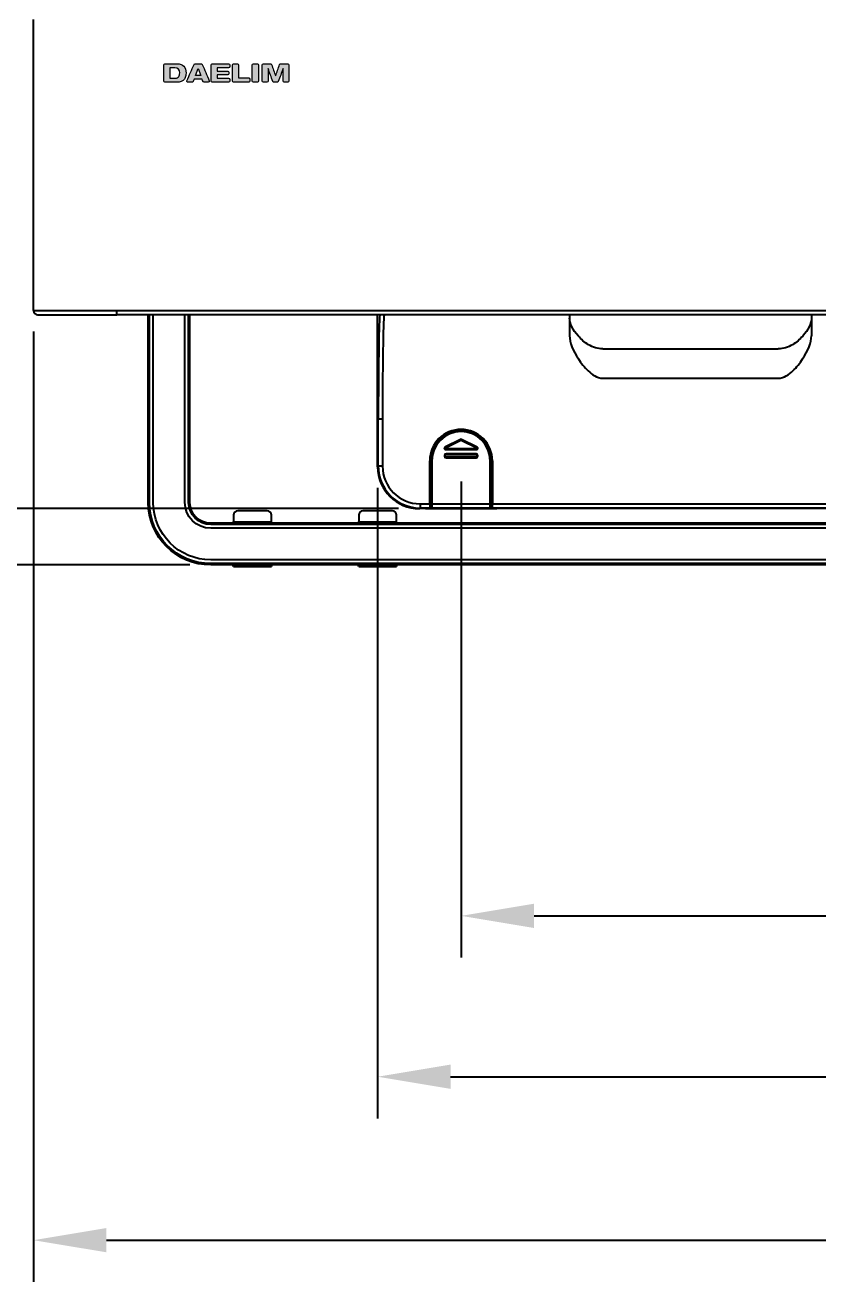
# Model space of a CAD drawing. Extents: x -4069 to -3649, y -4303 to -3709.
# Drawn here: x -3984.9 to -3946.9, y -4175.2 to -4115 of the extents above; entities that cross this region are included whole.
import ezdxf

# ---------------------------------------------------------------- set-up
doc = ezdxf.new("R2010")
doc.units = 0
doc.header["$LTSCALE"] = 7
doc.layers.get('0').update_dxf_attribs({"color": 2, "linetype": 'CONTINUOUS'})
doc.layers.get('Defpoints').update_dxf_attribs({"linetype": 'CONTINUOUS'})
for name, color, linetype in [('1', 7, 'CONTINUOUS'), ('6', 7, 'CONTINUOUS'), ('DIM', 2, 'CONTINUOUS'), ('DWG', 7, 'CONTINUOUS')]:
    doc.layers.add(name, color=color, linetype=linetype)
doc.styles.add('DD', font='romans', dxfattribs={"bigfont": 'GHS.shx'})
doc.dimstyles.new('CWC', dxfattribs={"dimscale": 0, "dimtxt": 3.5, "dimasz": 3.5, "dimexe": 2, "dimexo": 1, "dimgap": 1, "dimtad": 1, "dimdec": 4, "dimdsep": 46, "dimtxsty": 'DD', "dimcen": 3, "dimclrd": 2, "dimclre": 2, "dimclrt": 2, "dimadec": 3, "dimazin": 2, "dimtfac": 1, "dimtdec": 4, "dimtmove": 0, "dimatfit": 3, "dimfxl": 0, "dimtvp": 1, "dimtolj": 1, "dimtzin": 0, "dimlwd": -1, "dimlwe": -1, "dimarcsym": 0})

# ---------------------------------------------------------------- blocks, each defined once
blk = doc.blocks.new('*D0')
at = {"layer": 'Defpoints', "color": 0}
for p in [(-3984.461, -4128.652), (-3891.461, -4128.652), (-3891.461, -4173.244)]:
    blk.add_point(p, dxfattribs=at)
at = {"layer": 'DWG', "color": 2}
for p, q in [((-3984.461, -4129.652), (-3984.461, -4175.244)), ((-3891.461, -4129.652), (-3891.461, -4175.244)), ((-3980.961, -4173.244), (-3894.961, -4173.244))]:
    blk.add_line(p, q, dxfattribs=at)
for points in [[(-3980.961, -4172.661), (-3980.961, -4173.827), (-3984.461, -4173.244)], [(-3894.961, -4172.661), (-3894.961, -4173.827), (-3891.461, -4173.244)]]:
    blk.add_solid(points, dxfattribs=at)
at = {"layer": 'DWG', "color": 2, "insert": (-3937.961, -4170.494), "char_height": 3.5, "attachment_point": 5, "style": 'DD'}
blk.add_mtext('\\A1;465', dxfattribs=at)

msp = doc.modelspace()

# ---------------------------------------------------------------- hatches: boundary and pattern name
h = msp.add_hatch(color=256)
h.paths.add_polyline_path([(-3976.69356, -4117.3706), (-3976.56837, -4117.03629), (-3976.44294, -4117.3706)], flags=16)
edge = h.paths.add_edge_path()
edge.add_spline(control_points=[(-3976.36914, -4116.84254), (-3976.37793, -4116.82242), (-3976.39746, -4116.80946), (-3976.41913, -4116.80946), (-3976.41913, -4116.80946), (-3976.71175, -4116.80946), (-3976.71175, -4116.80946), (-3976.73325, -4116.80946), (-3976.75279, -4116.82242), (-3976.76185, -4116.84198), (-3976.87546, -4117.10244), (-3976.98885, -4117.36247), (-3977.10208, -4117.62279), (-3977.1138, -4117.65007), (-3977.10181, -4117.68232), (-3977.0738, -4117.69417), (-3977.06736, -4117.69747), (-3977.05944, -4117.69913), (-3977.05251, -4117.69913), (-3977.05251, -4117.69913), (-3976.85672, -4117.69913), (-3976.85672, -4117.69913), (-3976.8344, -4117.69913), (-3976.81352, -4117.68493), (-3976.8056, -4117.66358), (-3976.79206, -4117.62775), (-3976.77863, -4117.59164), (-3976.76518, -4117.55575), (-3976.76518, -4117.55575), (-3976.37121, -4117.55575), (-3976.37121, -4117.55575), (-3976.35787, -4117.59164), (-3976.34413, -4117.62775), (-3976.3309, -4117.66358), (-3976.32273, -4117.68493), (-3976.30255, -4117.69913), (-3976.27995, -4117.69913), (-3976.27995, -4117.69913), (-3976.08385, -4117.69913), (-3976.08385, -4117.69913), (-3976.05374, -4117.69913), (-3976.02921, -4117.67467), (-3976.02921, -4117.6447), (-3976.02921, -4117.63684), (-3976.03093, -4117.62995), (-3976.03376, -4117.62334), (-3976.14566, -4117.36275), (-3976.25742, -4117.10272), (-3976.36914, -4116.84254)], knot_values=[0, 0, 0, 0, 1, 1, 1, 2, 2, 2, 3, 3, 3, 4, 4, 4, 5, 5, 5, 6, 6, 6, 7, 7, 7, 8, 8, 8, 9, 9, 9, 10, 10, 10, 11, 11, 11, 12, 12, 12, 13, 13, 13, 14, 14, 14, 15, 15, 15, 16, 16, 16, 16], degree=3, periodic=0)
edge = h.paths.add_edge_path()
edge.add_spline(control_points=[(-3977.57165, -4116.80946), (-3977.57165, -4116.80946), (-3978.16183, -4116.80946), (-3978.16183, -4116.80946), (-3978.19156, -4116.80946), (-3978.2162, -4116.834), (-3978.2162, -4116.86376), (-3978.2162, -4116.86376), (-3978.2162, -4117.6447), (-3978.2162, -4117.6447), (-3978.2162, -4117.67467), (-3978.19156, -4117.69913), (-3978.16183, -4117.69913), (-3978.16183, -4117.69913), (-3977.6134, -4117.69913), (-3977.6134, -4117.69913), (-3977.54127, -4117.69913), (-3977.48142, -4117.69306), (-3977.42799, -4117.68129), (-3977.36812, -4117.66303), (-3977.32029, -4117.63926), (-3977.27896, -4117.60956), (-3977.23689, -4117.57359), (-3977.20671, -4117.52577), (-3977.18346, -4117.46624), (-3977.15938, -4117.4125), (-3977.14738, -4117.34084), (-3977.14738, -4117.25733), (-3977.14738, -4117.10795), (-3977.18346, -4116.9944), (-3977.25484, -4116.92274), (-3977.3266, -4116.84551), (-3977.43378, -4116.80946), (-3977.57165, -4116.80946)], knot_values=[0, 0, 0, 0, 1, 1, 1, 2, 2, 2, 3, 3, 3, 4, 4, 4, 5, 5, 5, 6, 6, 6, 7, 7, 7, 8, 8, 8, 9, 9, 9, 10, 10, 10, 11, 11, 11, 11], degree=3, periodic=0)
edge = h.paths.add_edge_path(flags=16)
edge.add_spline(control_points=[(-3977.46365, -4117.3469), (-3977.46984, -4117.37667), (-3977.48142, -4117.40671), (-3977.49961, -4117.42407), (-3977.51136, -4117.44825), (-3977.53558, -4117.46624), (-3977.56531, -4117.48415), (-3977.59521, -4117.49621), (-3977.62508, -4117.502), (-3977.66643, -4117.502), (-3977.66643, -4117.502), (-3977.91771, -4117.502), (-3977.91771, -4117.502), (-3977.91771, -4117.502), (-3977.91771, -4117.00653), (-3977.91771, -4117.00653), (-3977.91771, -4117.00653), (-3977.69071, -4117.00653), (-3977.69071, -4117.00653), (-3977.52955, -4117.00653), (-3977.45156, -4117.09024), (-3977.45156, -4117.25126), (-3977.45156, -4117.28709), (-3977.45817, -4117.31713), (-3977.46365, -4117.3469)], knot_values=[0, 0, 0, 0, 1, 1, 1, 2, 2, 2, 3, 3, 3, 4, 4, 4, 5, 5, 5, 6, 6, 6, 7, 7, 7, 8, 8, 8, 8], degree=3, periodic=0)
edge = h.paths.add_edge_path()
edge.add_spline(control_points=[(-3974.13903, -4117.49008), (-3974.13903, -4117.49008), (-3974.62823, -4117.49008), (-3974.62823, -4117.49008), (-3974.62823, -4117.49008), (-3974.62823, -4116.86376), (-3974.62823, -4116.86376), (-3974.62823, -4116.834), (-3974.6521, -4116.80946), (-3974.6826, -4116.80946), (-3974.6826, -4116.80946), (-3974.87235, -4116.80946), (-3974.87235, -4116.80946), (-3974.90201, -4116.80946), (-3974.9264, -4116.834), (-3974.9264, -4116.86376), (-3974.9264, -4116.86376), (-3974.9264, -4117.64484), (-3974.9264, -4117.64484), (-3974.9264, -4117.67467), (-3974.90201, -4117.69913), (-3974.87235, -4117.69913), (-3974.87235, -4117.69913), (-3974.13903, -4117.69913), (-3974.13903, -4117.69913), (-3974.10912, -4117.69913), (-3974.08501, -4117.67467), (-3974.08501, -4117.64484), (-3974.08501, -4117.64484), (-3974.08501, -4117.54451), (-3974.08501, -4117.54451), (-3974.08501, -4117.51447), (-3974.10912, -4117.49008), (-3974.13903, -4117.49008)], knot_values=[0, 0, 0, 0, 1, 1, 1, 2, 2, 2, 3, 3, 3, 4, 4, 4, 5, 5, 5, 6, 6, 6, 7, 7, 7, 8, 8, 8, 9, 9, 9, 10, 10, 10, 11, 11, 11, 11], degree=3, periodic=0)
edge = h.paths.add_edge_path()
edge.add_spline(control_points=[(-3973.72747, -4116.80946), (-3973.72747, -4116.80946), (-3973.91668, -4116.80946), (-3973.91668, -4116.80946), (-3973.94693, -4116.80946), (-3973.97104, -4116.83393), (-3973.97104, -4116.86376), (-3973.97104, -4116.86376), (-3973.97104, -4117.6447), (-3973.97104, -4117.6447), (-3973.97104, -4117.67467), (-3973.94693, -4117.69913), (-3973.91668, -4117.69913), (-3973.91668, -4117.69913), (-3973.72747, -4117.69913), (-3973.72747, -4117.69913), (-3973.6973, -4117.69913), (-3973.6729, -4117.67467), (-3973.6729, -4117.6447), (-3973.6729, -4117.6447), (-3973.6729, -4116.86376), (-3973.6729, -4116.86376), (-3973.6729, -4116.83393), (-3973.6973, -4116.80946), (-3973.72747, -4116.80946)], knot_values=[0, 0, 0, 0, 1, 1, 1, 2, 2, 2, 3, 3, 3, 4, 4, 4, 5, 5, 5, 6, 6, 6, 7, 7, 7, 8, 8, 8, 8], degree=3, periodic=0)
edge = h.paths.add_edge_path()
edge.add_spline(control_points=[(-3972.27048, -4116.80946), (-3972.27048, -4116.80946), (-3972.6134, -4116.80946), (-3972.6134, -4116.80946), (-3972.63669, -4116.80946), (-3972.65715, -4116.82407), (-3972.66445, -4116.84599), (-3972.72795, -4117.02885), (-3972.79141, -4117.21158), (-3972.85483, -4117.39458), (-3972.91829, -4117.21158), (-3972.98178, -4117.02885), (-3973.04535, -4116.84599), (-3973.05289, -4116.82407), (-3973.07335, -4116.80946), (-3973.09682, -4116.80946), (-3973.09682, -4116.80946), (-3973.43961, -4116.80946), (-3973.43961, -4116.80946), (-3973.46951, -4116.80946), (-3973.49335, -4116.83393), (-3973.49335, -4116.86376), (-3973.49335, -4116.86376), (-3973.49335, -4117.6447), (-3973.49335, -4117.6447), (-3973.49335, -4117.67467), (-3973.46951, -4117.69913), (-3973.43961, -4117.69913), (-3973.43961, -4117.69913), (-3973.26756, -4117.69913), (-3973.26756, -4117.69913), (-3973.23748, -4117.69913), (-3973.21326, -4117.67467), (-3973.21326, -4117.6447), (-3973.21326, -4117.6447), (-3973.21326, -4117.03629), (-3973.21326, -4117.03629), (-3973.13785, -4117.2452), (-3973.06271, -4117.45384), (-3972.98733, -4117.66275), (-3972.97968, -4117.68493), (-3972.95922, -4117.69913), (-3972.93641, -4117.69913), (-3972.93641, -4117.69913), (-3972.77394, -4117.69913), (-3972.77394, -4117.69913), (-3972.75079, -4117.69913), (-3972.73063, -4117.68493), (-3972.72275, -4117.66275), (-3972.64765, -4117.45384), (-3972.5722, -4117.2452), (-3972.49682, -4117.03629), (-3972.49682, -4117.03629), (-3972.49682, -4117.6447), (-3972.49682, -4117.6447), (-3972.49682, -4117.67467), (-3972.47274, -4117.69913), (-3972.44218, -4117.69913), (-3972.44218, -4117.69913), (-3972.27048, -4117.69913), (-3972.27048, -4117.69913), (-3972.24061, -4117.69913), (-3972.21618, -4117.67467), (-3972.21618, -4117.6447), (-3972.21618, -4117.6447), (-3972.21618, -4116.86376), (-3972.21618, -4116.86376), (-3972.21618, -4116.83393), (-3972.24061, -4116.80946), (-3972.27048, -4116.80946)], knot_values=[0, 0, 0, 0, 1, 1, 1, 2, 2, 2, 3, 3, 3, 4, 4, 4, 5, 5, 5, 6, 6, 6, 7, 7, 7, 8, 8, 8, 9, 9, 9, 10, 10, 10, 11, 11, 11, 12, 12, 12, 13, 13, 13, 14, 14, 14, 15, 15, 15, 16, 16, 16, 17, 17, 17, 18, 18, 18, 19, 19, 19, 20, 20, 20, 21, 21, 21, 22, 22, 22, 23, 23, 23, 23], degree=3, periodic=0)
edge = h.paths.add_edge_path()
edge.add_spline(control_points=[(-3975.10645, -4116.80946), (-3975.10645, -4116.80946), (-3975.89306, -4116.80946), (-3975.89306, -4116.80946), (-3975.92296, -4116.80946), (-3975.94722, -4116.83393), (-3975.94722, -4116.86376), (-3975.94722, -4116.86376), (-3975.94722, -4117.6447), (-3975.94722, -4117.6447), (-3975.94722, -4117.67467), (-3975.92296, -4117.69913), (-3975.89306, -4117.69913), (-3975.89306, -4117.69913), (-3975.10645, -4117.69913), (-3975.10645, -4117.69913), (-3975.07626, -4117.69913), (-3975.05184, -4117.67467), (-3975.05184, -4117.6447), (-3975.05184, -4117.6447), (-3975.05184, -4117.56236), (-3975.05184, -4117.56236), (-3975.05184, -4117.53239), (-3975.07626, -4117.50799), (-3975.10645, -4117.50799), (-3975.10645, -4117.50799), (-3975.64901, -4117.50799), (-3975.64901, -4117.50799), (-3975.64901, -4117.50799), (-3975.64901, -4117.3469), (-3975.64901, -4117.3469), (-3975.64901, -4117.3469), (-3975.14851, -4117.3469), (-3975.14851, -4117.3469), (-3975.11802, -4117.3469), (-3975.09363, -4117.32237), (-3975.09363, -4117.29247), (-3975.09363, -4117.29247), (-3975.09363, -4117.21599), (-3975.09363, -4117.21599), (-3975.09363, -4117.18623), (-3975.11802, -4117.16155), (-3975.14851, -4117.16155), (-3975.14851, -4117.16155), (-3975.64901, -4117.16155), (-3975.64901, -4117.16155), (-3975.64901, -4117.16155), (-3975.64901, -4117.00046), (-3975.64901, -4117.00046), (-3975.64901, -4117.00046), (-3975.10645, -4117.00046), (-3975.10645, -4117.00046), (-3975.07626, -4117.00046), (-3975.05184, -4116.97593), (-3975.05184, -4116.94603), (-3975.05184, -4116.94603), (-3975.05184, -4116.86376), (-3975.05184, -4116.86376), (-3975.05184, -4116.83393), (-3975.07626, -4116.80946), (-3975.10645, -4116.80946)], knot_values=[0, 0, 0, 0, 1, 1, 1, 2, 2, 2, 3, 3, 3, 4, 4, 4, 5, 5, 5, 6, 6, 6, 7, 7, 7, 8, 8, 8, 9, 9, 9, 10, 10, 10, 11, 11, 11, 12, 12, 12, 13, 13, 13, 14, 14, 14, 15, 15, 15, 16, 16, 16, 17, 17, 17, 18, 18, 18, 19, 19, 19, 20, 20, 20, 20], degree=3, periodic=0)

# ---------------------------------------------------------------- linework, layer by layer
at = {"layer": '1', "lineweight": 0}
msp.add_lwpolyline([(-3976.69356, -4117.3706), (-3976.56837, -4117.03629), (-3976.44294, -4117.3706), (-3976.69356, -4117.3706)], dxfattribs=at)
for points, knots in [([(-3977.57165, -4116.80946), (-3977.57165, -4116.80946), (-3978.16183, -4116.80946), (-3978.16183, -4116.80946), (-3978.19156, -4116.80946), (-3978.2162, -4116.834), (-3978.2162, -4116.86376), (-3978.2162, -4116.86376), (-3978.2162, -4117.6447), (-3978.2162, -4117.6447), (-3978.2162, -4117.67467), (-3978.19156, -4117.69913), (-3978.16183, -4117.69913), (-3978.16183, -4117.69913), (-3977.6134, -4117.69913), (-3977.6134, -4117.69913), (-3977.54127, -4117.69913), (-3977.48142, -4117.69306), (-3977.42799, -4117.68129), (-3977.36812, -4117.66303), (-3977.32029, -4117.63926), (-3977.27896, -4117.60956), (-3977.23689, -4117.57359), (-3977.20671, -4117.52577), (-3977.18346, -4117.46624), (-3977.15938, -4117.4125), (-3977.14738, -4117.34084), (-3977.14738, -4117.25733), (-3977.14738, -4117.10795), (-3977.18346, -4116.9944), (-3977.25484, -4116.92274), (-3977.3266, -4116.84551), (-3977.43378, -4116.80946), (-3977.57165, -4116.80946)], [0, 0, 0, 0, 1, 1, 1, 2, 2, 2, 3, 3, 3, 4, 4, 4, 5, 5, 5, 6, 6, 6, 7, 7, 7, 8, 8, 8, 9, 9, 9, 10, 10, 10, 11, 11, 11, 11]), ([(-3977.46365, -4117.3469), (-3977.46984, -4117.37667), (-3977.48142, -4117.40671), (-3977.49961, -4117.42407), (-3977.51136, -4117.44825), (-3977.53558, -4117.46624), (-3977.56531, -4117.48415), (-3977.59521, -4117.49621), (-3977.62508, -4117.502), (-3977.66643, -4117.502), (-3977.66643, -4117.502), (-3977.91771, -4117.502), (-3977.91771, -4117.502), (-3977.91771, -4117.502), (-3977.91771, -4117.00653), (-3977.91771, -4117.00653), (-3977.91771, -4117.00653), (-3977.69071, -4117.00653), (-3977.69071, -4117.00653), (-3977.52955, -4117.00653), (-3977.45156, -4117.09024), (-3977.45156, -4117.25126), (-3977.45156, -4117.28709), (-3977.45817, -4117.31713), (-3977.46365, -4117.3469)], [0, 0, 0, 0, 1, 1, 1, 2, 2, 2, 3, 3, 3, 4, 4, 4, 5, 5, 5, 6, 6, 6, 7, 7, 7, 8, 8, 8, 8]), ([(-3976.36914, -4116.84254), (-3976.37793, -4116.82242), (-3976.39746, -4116.80946), (-3976.41913, -4116.80946), (-3976.41913, -4116.80946), (-3976.71175, -4116.80946), (-3976.71175, -4116.80946), (-3976.73325, -4116.80946), (-3976.75279, -4116.82242), (-3976.76185, -4116.84198), (-3976.87546, -4117.10244), (-3976.98885, -4117.36247), (-3977.10208, -4117.62279), (-3977.1138, -4117.65007), (-3977.10181, -4117.68232), (-3977.0738, -4117.69417), (-3977.06736, -4117.69747), (-3977.05944, -4117.69913), (-3977.05251, -4117.69913), (-3977.05251, -4117.69913), (-3976.85672, -4117.69913), (-3976.85672, -4117.69913), (-3976.8344, -4117.69913), (-3976.81352, -4117.68493), (-3976.8056, -4117.66358), (-3976.79206, -4117.62775), (-3976.77863, -4117.59164), (-3976.76518, -4117.55575), (-3976.76518, -4117.55575), (-3976.37121, -4117.55575), (-3976.37121, -4117.55575), (-3976.35787, -4117.59164), (-3976.34413, -4117.62775), (-3976.3309, -4117.66358), (-3976.32273, -4117.68493), (-3976.30255, -4117.69913), (-3976.27995, -4117.69913), (-3976.27995, -4117.69913), (-3976.08385, -4117.69913), (-3976.08385, -4117.69913), (-3976.05374, -4117.69913), (-3976.02921, -4117.67467), (-3976.02921, -4117.6447), (-3976.02921, -4117.63684), (-3976.03093, -4117.62995), (-3976.03376, -4117.62334), (-3976.14566, -4117.36275), (-3976.25742, -4117.10272), (-3976.36914, -4116.84254)], [0, 0, 0, 0, 1, 1, 1, 2, 2, 2, 3, 3, 3, 4, 4, 4, 5, 5, 5, 6, 6, 6, 7, 7, 7, 8, 8, 8, 9, 9, 9, 10, 10, 10, 11, 11, 11, 12, 12, 12, 13, 13, 13, 14, 14, 14, 15, 15, 15, 16, 16, 16, 16]), ([(-3975.10645, -4116.80946), (-3975.10645, -4116.80946), (-3975.89306, -4116.80946), (-3975.89306, -4116.80946), (-3975.92296, -4116.80946), (-3975.94722, -4116.83393), (-3975.94722, -4116.86376), (-3975.94722, -4116.86376), (-3975.94722, -4117.6447), (-3975.94722, -4117.6447), (-3975.94722, -4117.67467), (-3975.92296, -4117.69913), (-3975.89306, -4117.69913), (-3975.89306, -4117.69913), (-3975.10645, -4117.69913), (-3975.10645, -4117.69913), (-3975.07626, -4117.69913), (-3975.05184, -4117.67467), (-3975.05184, -4117.6447), (-3975.05184, -4117.6447), (-3975.05184, -4117.56236), (-3975.05184, -4117.56236), (-3975.05184, -4117.53239), (-3975.07626, -4117.50799), (-3975.10645, -4117.50799), (-3975.10645, -4117.50799), (-3975.64901, -4117.50799), (-3975.64901, -4117.50799), (-3975.64901, -4117.50799), (-3975.64901, -4117.3469), (-3975.64901, -4117.3469), (-3975.64901, -4117.3469), (-3975.14851, -4117.3469), (-3975.14851, -4117.3469), (-3975.11802, -4117.3469), (-3975.09363, -4117.32237), (-3975.09363, -4117.29247), (-3975.09363, -4117.29247), (-3975.09363, -4117.21599), (-3975.09363, -4117.21599), (-3975.09363, -4117.18623), (-3975.11802, -4117.16155), (-3975.14851, -4117.16155), (-3975.14851, -4117.16155), (-3975.64901, -4117.16155), (-3975.64901, -4117.16155), (-3975.64901, -4117.16155), (-3975.64901, -4117.00046), (-3975.64901, -4117.00046), (-3975.64901, -4117.00046), (-3975.10645, -4117.00046), (-3975.10645, -4117.00046), (-3975.07626, -4117.00046), (-3975.05184, -4116.97593), (-3975.05184, -4116.94603), (-3975.05184, -4116.94603), (-3975.05184, -4116.86376), (-3975.05184, -4116.86376), (-3975.05184, -4116.83393), (-3975.07626, -4116.80946), (-3975.10645, -4116.80946)], [0, 0, 0, 0, 1, 1, 1, 2, 2, 2, 3, 3, 3, 4, 4, 4, 5, 5, 5, 6, 6, 6, 7, 7, 7, 8, 8, 8, 9, 9, 9, 10, 10, 10, 11, 11, 11, 12, 12, 12, 13, 13, 13, 14, 14, 14, 15, 15, 15, 16, 16, 16, 17, 17, 17, 18, 18, 18, 19, 19, 19, 20, 20, 20, 20]), ([(-3974.13903, -4117.49008), (-3974.13903, -4117.49008), (-3974.62823, -4117.49008), (-3974.62823, -4117.49008), (-3974.62823, -4117.49008), (-3974.62823, -4116.86376), (-3974.62823, -4116.86376), (-3974.62823, -4116.834), (-3974.6521, -4116.80946), (-3974.6826, -4116.80946), (-3974.6826, -4116.80946), (-3974.87235, -4116.80946), (-3974.87235, -4116.80946), (-3974.90201, -4116.80946), (-3974.9264, -4116.834), (-3974.9264, -4116.86376), (-3974.9264, -4116.86376), (-3974.9264, -4117.64484), (-3974.9264, -4117.64484), (-3974.9264, -4117.67467), (-3974.90201, -4117.69913), (-3974.87235, -4117.69913), (-3974.87235, -4117.69913), (-3974.13903, -4117.69913), (-3974.13903, -4117.69913), (-3974.10912, -4117.69913), (-3974.08501, -4117.67467), (-3974.08501, -4117.64484), (-3974.08501, -4117.64484), (-3974.08501, -4117.54451), (-3974.08501, -4117.54451), (-3974.08501, -4117.51447), (-3974.10912, -4117.49008), (-3974.13903, -4117.49008)], [0, 0, 0, 0, 1, 1, 1, 2, 2, 2, 3, 3, 3, 4, 4, 4, 5, 5, 5, 6, 6, 6, 7, 7, 7, 8, 8, 8, 9, 9, 9, 10, 10, 10, 11, 11, 11, 11]), ([(-3973.72747, -4116.80946), (-3973.72747, -4116.80946), (-3973.91668, -4116.80946), (-3973.91668, -4116.80946), (-3973.94693, -4116.80946), (-3973.97104, -4116.83393), (-3973.97104, -4116.86376), (-3973.97104, -4116.86376), (-3973.97104, -4117.6447), (-3973.97104, -4117.6447), (-3973.97104, -4117.67467), (-3973.94693, -4117.69913), (-3973.91668, -4117.69913), (-3973.91668, -4117.69913), (-3973.72747, -4117.69913), (-3973.72747, -4117.69913), (-3973.6973, -4117.69913), (-3973.6729, -4117.67467), (-3973.6729, -4117.6447), (-3973.6729, -4117.6447), (-3973.6729, -4116.86376), (-3973.6729, -4116.86376), (-3973.6729, -4116.83393), (-3973.6973, -4116.80946), (-3973.72747, -4116.80946)], [0, 0, 0, 0, 1, 1, 1, 2, 2, 2, 3, 3, 3, 4, 4, 4, 5, 5, 5, 6, 6, 6, 7, 7, 7, 8, 8, 8, 8]), ([(-3972.27048, -4116.80946), (-3972.27048, -4116.80946), (-3972.6134, -4116.80946), (-3972.6134, -4116.80946), (-3972.63669, -4116.80946), (-3972.65715, -4116.82407), (-3972.66445, -4116.84599), (-3972.72795, -4117.02885), (-3972.79141, -4117.21158), (-3972.85483, -4117.39458), (-3972.91829, -4117.21158), (-3972.98178, -4117.02885), (-3973.04535, -4116.84599), (-3973.05289, -4116.82407), (-3973.07335, -4116.80946), (-3973.09682, -4116.80946), (-3973.09682, -4116.80946), (-3973.43961, -4116.80946), (-3973.43961, -4116.80946), (-3973.46951, -4116.80946), (-3973.49335, -4116.83393), (-3973.49335, -4116.86376), (-3973.49335, -4116.86376), (-3973.49335, -4117.6447), (-3973.49335, -4117.6447), (-3973.49335, -4117.67467), (-3973.46951, -4117.69913), (-3973.43961, -4117.69913), (-3973.43961, -4117.69913), (-3973.26756, -4117.69913), (-3973.26756, -4117.69913), (-3973.23748, -4117.69913), (-3973.21326, -4117.67467), (-3973.21326, -4117.6447), (-3973.21326, -4117.6447), (-3973.21326, -4117.03629), (-3973.21326, -4117.03629), (-3973.13785, -4117.2452), (-3973.06271, -4117.45384), (-3972.98733, -4117.66275), (-3972.97968, -4117.68493), (-3972.95922, -4117.69913), (-3972.93641, -4117.69913), (-3972.93641, -4117.69913), (-3972.77394, -4117.69913), (-3972.77394, -4117.69913), (-3972.75079, -4117.69913), (-3972.73063, -4117.68493), (-3972.72275, -4117.66275), (-3972.64765, -4117.45384), (-3972.5722, -4117.2452), (-3972.49682, -4117.03629), (-3972.49682, -4117.03629), (-3972.49682, -4117.6447), (-3972.49682, -4117.6447), (-3972.49682, -4117.67467), (-3972.47274, -4117.69913), (-3972.44218, -4117.69913), (-3972.44218, -4117.69913), (-3972.27048, -4117.69913), (-3972.27048, -4117.69913), (-3972.24061, -4117.69913), (-3972.21618, -4117.67467), (-3972.21618, -4117.6447), (-3972.21618, -4117.6447), (-3972.21618, -4116.86376), (-3972.21618, -4116.86376), (-3972.21618, -4116.83393), (-3972.24061, -4116.80946), (-3972.27048, -4116.80946)], [0, 0, 0, 0, 1, 1, 1, 2, 2, 2, 3, 3, 3, 4, 4, 4, 5, 5, 5, 6, 6, 6, 7, 7, 7, 8, 8, 8, 9, 9, 9, 10, 10, 10, 11, 11, 11, 12, 12, 12, 13, 13, 13, 14, 14, 14, 15, 15, 15, 16, 16, 16, 17, 17, 17, 18, 18, 18, 19, 19, 19, 20, 20, 20, 21, 21, 21, 22, 22, 22, 23, 23, 23, 23])]:
    msp.add_open_spline(points, degree=3, knots=knots, dxfattribs=at)
at = {"layer": '6', "color": 7, "linetype": 'Continuous'}
for p, q in [((-3984.46053, -4128.65204), (-3984.46053, -4114.68223)), ((-3984.26053, -4128.85204), (-3980.46053, -4128.85204)), ((-3895.46053, -4128.85204), (-3980.46053, -4128.85204)), ((-3978.96053, -4137.85204), (-3978.96053, -4128.85207)), ((-3976.96053, -4137.85204), (-3976.96053, -4128.85207)), ((-3967.96053, -4136.15234), (-3967.96053, -4128.85208)), ((-3958.76053, -4128.85204), (-3958.76053, -4129.85368)), ((-3947.16053, -4128.85204), (-3947.16053, -4129.85368)), ((-3957.16272, -4130.48603), (-3948.75834, -4130.48603)), ((-3957.16272, -4131.89244), (-3948.75834, -4131.89244)), ((-3964.56053, -4134.48326), (-3964.56053, -4134.47726)), ((-3964.56053, -4134.5144), (-3964.56053, -4134.48326)), ((-3964.55005, -4134.51356), (-3964.55005, -4134.47273)), ((-3963.37101, -4134.51356), (-3963.37101, -4134.47273)), ((-3963.36053, -4134.48326), (-3963.36053, -4134.47726)), ((-3963.36053, -4134.5144), (-3963.36053, -4134.48326)), ((-3963.98736, -4134.82885), (-3964.7332, -4135.20177)), ((-3963.18786, -4135.20177), (-3963.9337, -4134.82885)), ((-3964.76053, -4135.59543), (-3964.76053, -4135.63543)), ((-3964.70637, -4135.31543), (-3963.2147, -4135.31543)), ((-3963.24053, -4135.51543), (-3964.68053, -4135.51543)), ((-3964.68053, -4135.71543), (-3963.24053, -4135.71543)), ((-3963.16053, -4135.63543), (-3963.16053, -4135.59543)), ((-3965.46053, -4137.92059), (-3965.46053, -4135.85204)), ((-3965.42657, -4135.85204), (-3965.42657, -4136.30715)), ((-3962.4945, -4136.30715), (-3962.4945, -4135.85204)), ((-3962.46053, -4135.85204), (-3962.46053, -4137.92059)), ((-3965.43135, -4136.606), (-3965.43416, -4136.62009)), ((-3962.48691, -4136.62009), (-3962.48972, -4136.606)), ((-3965.44053, -4137.04278), (-3965.46053, -4137.04278)), ((-3965.46053, -4137.04698), (-3965.43632, -4137.04698)), ((-3965.44053, -4137.04278), (-3965.44053, -4137.01857)), ((-3965.44053, -4137.04278), (-3965.43632, -4137.04698)), ((-3965.43529, -4138.07634), (-3965.43529, -4137.10697)), ((-3962.48577, -4138.07634), (-3962.48577, -4137.10697)), ((-3962.48053, -4137.04278), (-3962.48474, -4137.04698)), ((-3962.48474, -4137.04698), (-3962.46053, -4137.04698)), ((-3962.48053, -4137.04278), (-3962.48053, -4137.01857)), ((-3962.48053, -4137.04278), (-3962.46053, -4137.04278)), ((-3909.96023, -4138.15204), (-3965.96084, -4138.15204)), ((-3965.74053, -4138.14156), (-3965.74053, -4138.13615)), ((-3965.46053, -4138.13615), (-3965.74053, -4138.13615)), ((-3962.18053, -4138.14156), (-3965.74053, -4138.14156)), ((-3965.66054, -4138.14156), (-3962.26052, -4138.14156)), ((-3965.46053, -4137.92059), (-3965.46053, -4138.12056)), ((-3965.46053, -4138.12056), (-3965.46053, -4138.13615)), ((-3965.43529, -4138.07736), (-3965.43529, -4138.07634)), ((-3962.56153, -4138.12056), (-3965.35953, -4138.12056)), ((-3962.48577, -4138.07634), (-3962.48578, -4138.07736)), ((-3962.46053, -4138.12056), (-3962.46053, -4137.92059)), ((-3962.46053, -4138.12056), (-3962.46053, -4138.13615)), ((-3962.46053, -4138.13615), (-3962.18053, -4138.13615)), ((-3962.18053, -4138.13615), (-3962.18053, -4138.14156)), ((-3974.86999, -4138.45668), (-3974.86999, -4138.7892)), ((-3973.25099, -4138.2565), (-3974.67007, -4138.2565)), ((-3973.05108, -4138.7892), (-3973.05108, -4138.45668)), ((-3968.86999, -4138.45668), (-3968.86999, -4138.7892)), ((-3967.25099, -4138.2565), (-3968.67007, -4138.2565)), ((-3967.05108, -4138.7892), (-3967.05108, -4138.45668)), ((-3974.9014, -4138.85204), (-3975.96053, -4138.85204)), ((-3974.9014, -4138.85204), (-3974.86999, -4138.7892)), ((-3973.01966, -4138.85204), (-3974.9014, -4138.85204)), ((-3974.86999, -4138.7892), (-3973.05108, -4138.7892)), ((-3973.01966, -4138.85204), (-3973.05108, -4138.7892)), ((-3968.9014, -4138.85204), (-3973.01966, -4138.85204)), ((-3968.9014, -4138.85204), (-3968.86999, -4138.7892)), ((-3967.01966, -4138.85204), (-3968.9014, -4138.85204)), ((-3968.86999, -4138.7892), (-3967.05108, -4138.7892)), ((-3967.01966, -4138.85204), (-3967.05108, -4138.7892)), ((-3899.96053, -4138.85204), (-3967.01966, -4138.85204)), ((-3974.9014, -4140.85204), (-3975.96053, -4140.85204)), ((-3974.86581, -4140.92322), (-3974.9014, -4140.85204)), ((-3973.01966, -4140.85204), (-3974.9014, -4140.85204)), ((-3974.86581, -4140.92322), (-3973.05525, -4140.92322)), ((-3973.05525, -4140.92322), (-3973.01966, -4140.85204)), ((-3968.9014, -4140.85204), (-3973.01966, -4140.85204)), ((-3968.86581, -4140.92322), (-3968.9014, -4140.85204)), ((-3967.01966, -4140.85204), (-3968.9014, -4140.85204)), ((-3968.86581, -4140.92322), (-3967.05525, -4140.92322)), ((-3967.05525, -4140.92322), (-3967.01966, -4140.85204)), ((-3899.96053, -4140.85204), (-3967.01966, -4140.85204))]:
    msp.add_line(p, q, dxfattribs=at)
at = {"layer": '6', "color": 3, "linetype": 'Continuous'}
for p, q in [((-3984.46053, -4128.65204), (-3980.46053, -4128.65204)), ((-3980.46053, -4128.65204), (-3895.46053, -4128.65204)), ((-3980.46053, -4128.85204), (-3980.46053, -4128.65204)), ((-3978.89821, -4137.85204), (-3978.89821, -4128.85207)), ((-3978.71908, -4137.85204), (-3978.71908, -4128.85207)), ((-3977.20198, -4137.85204), (-3977.20198, -4128.85207)), ((-3977.02285, -4137.85204), (-3977.02285, -4128.85207)), ((-3967.72908, -4133.85204), (-3967.92905, -4133.85204)), ((-3967.92905, -4136.12086), (-3967.92905, -4133.85204)), ((-3967.72908, -4133.85204), (-3967.72908, -4136.12086)), ((-3964.71531, -4135.23755), (-3963.96948, -4134.86463)), ((-3963.98736, -4134.82885), (-3963.96948, -4134.86463)), ((-3963.9337, -4134.82885), (-3963.95159, -4134.86463)), ((-3963.95159, -4134.86463), (-3963.20575, -4135.23755)), ((-3964.76053, -4135.59543), (-3964.72053, -4135.59543)), ((-3964.76053, -4135.63543), (-3964.72053, -4135.63543)), ((-3964.7332, -4135.20177), (-3964.71531, -4135.23755)), ((-3964.72053, -4135.63543), (-3964.72053, -4135.59543)), ((-3964.70637, -4135.31543), (-3964.70637, -4135.27543)), ((-3963.2147, -4135.27543), (-3964.70637, -4135.27543)), ((-3964.68053, -4135.51543), (-3964.68053, -4135.55543)), ((-3964.68053, -4135.55543), (-3963.24053, -4135.55543)), ((-3963.24053, -4135.67543), (-3964.68053, -4135.67543)), ((-3964.68053, -4135.71543), (-3964.68053, -4135.67543)), ((-3963.24053, -4135.51543), (-3963.24053, -4135.55543)), ((-3963.24053, -4135.71543), (-3963.24053, -4135.67543)), ((-3963.2147, -4135.31543), (-3963.2147, -4135.27543)), ((-3963.18786, -4135.20177), (-3963.20575, -4135.23755)), ((-3963.20053, -4135.59543), (-3963.20053, -4135.63543)), ((-3963.16053, -4135.59543), (-3963.20053, -4135.59543)), ((-3963.16053, -4135.63543), (-3963.20053, -4135.63543)), ((-3967.92905, -4136.12086), (-3967.96053, -4136.15234)), ((-3967.72908, -4136.12086), (-3967.92905, -4136.12086)), ((-3965.41712, -4135.85204), (-3965.42657, -4135.85204)), ((-3965.41712, -4137.92059), (-3965.41712, -4135.85204)), ((-3965.35713, -4135.85204), (-3965.41712, -4135.85204)), ((-3965.35713, -4135.85204), (-3965.35713, -4137.92059)), ((-3962.56393, -4137.92059), (-3962.56393, -4135.85204)), ((-3962.56393, -4135.85204), (-3962.50394, -4135.85204)), ((-3962.50394, -4135.85204), (-3962.50394, -4137.92059)), ((-3962.4945, -4135.85204), (-3962.50394, -4135.85204)), ((-3967.50513, -4137.35204), (-3967.50839, -4137.35204)), ((-3965.43529, -4137.10697), (-3965.46053, -4137.10697)), ((-3962.46053, -4137.10697), (-3962.48577, -4137.10697)), ((-3965.96084, -4138.15204), (-3965.92936, -4138.12056)), ((-3965.92936, -4137.92059), (-3965.46053, -4137.92059)), ((-3965.92936, -4137.92059), (-3965.92936, -4138.12056)), ((-3965.46053, -4138.12056), (-3965.92936, -4138.12056)), ((-3965.66054, -4138.14156), (-3965.65633, -4138.13736)), ((-3965.65633, -4138.13615), (-3965.65633, -4138.13736)), ((-3965.65633, -4138.13736), (-3965.37633, -4138.13736)), ((-3965.43529, -4138.07736), (-3965.46053, -4138.07736)), ((-3965.43529, -4138.07634), (-3965.41952, -4138.06056)), ((-3965.35713, -4137.92059), (-3965.41712, -4137.92059)), ((-3965.35953, -4138.12056), (-3965.37633, -4138.13736)), ((-3965.35713, -4137.92059), (-3962.56393, -4137.92059)), ((-3962.56393, -4137.92059), (-3962.50394, -4137.92059)), ((-3962.54473, -4138.13736), (-3962.56153, -4138.12056)), ((-3962.54473, -4138.13736), (-3962.26473, -4138.13736)), ((-3962.50154, -4138.06056), (-3962.48577, -4138.07634)), ((-3962.46053, -4138.07736), (-3962.48578, -4138.07736)), ((-3962.46053, -4137.92059), (-3913.46053, -4137.92059)), ((-3913.46053, -4138.12056), (-3962.46053, -4138.12056)), ((-3962.26473, -4138.13736), (-3962.26473, -4138.13615)), ((-3962.26473, -4138.13736), (-3962.26052, -4138.14156)), ((-3899.96053, -4138.91436), (-3975.96053, -4138.91436)), ((-3899.96053, -4139.09348), (-3975.96053, -4139.09348)), ((-3899.96053, -4140.61059), (-3975.96053, -4140.61059)), ((-3899.96053, -4140.78972), (-3975.96053, -4140.78972))]:
    msp.add_line(p, q, dxfattribs=at)
at = {"layer": '6', "color": 7, "linetype": 'Continuous'}
for centre, radius, start, end in [((-3984.26053, -4128.65204), 0.2, 180, 270), ((-3963.96053, -4135.85204), 1.5, 0, 180), ((-3963.96053, -4134.88252), 0.06, 63.434949, 116.565051), ((-3964.70637, -4135.25543), 0.06, 116.565051, 270), ((-3964.68053, -4135.59543), 0.08, 90, 180), ((-3964.68053, -4135.63543), 0.08, 180, 270), ((-3963.24053, -4135.59543), 0.08, 0, 90), ((-3963.24053, -4135.63543), 0.08, 270, 0), ((-3963.2147, -4135.25543), 0.06, 270, 63.434949)]:
    msp.add_arc(centre, radius, start, end, dxfattribs=at)
at = {"layer": '6', "color": 7, "linetype": 'Continuous', "extrusion": (0, 0, -1)}
for centre, radius, start, end in [((3963.96053, -4135.85204), 1.46604, 0, 65.841209), ((3963.96053, -4135.85204), 1.46254, 66.229313, 113.770687), ((3963.96053, -4135.85204), 1.46604, 114.158791, 180), ((3975.96053, -4137.85204), 3, 270, 0), ((3975.96053, -4137.85204), 1, 270, 0)]:
    msp.add_arc(centre, radius, start, end, dxfattribs=at)
at = {"layer": '6', "color": 3, "linetype": 'Continuous', "extrusion": (0, 0, -1)}
for centre, radius, start, end in [((3963.96053, -4135.85204), 1.45659, 0, 180), ((3963.96053, -4134.88252), 0.02, 63.434949, 116.565051), ((3964.70637, -4135.25543), 0.02, 270, 63.434949), ((3964.68053, -4135.59543), 0.04, 0, 90), ((3964.68053, -4135.63543), 0.04, 270, 0), ((3963.24053, -4135.59543), 0.04, 90, 180), ((3963.24053, -4135.63543), 0.04, 180, 270), ((3963.2147, -4135.25543), 0.02, 116.565051, 270), ((3975.96053, -4137.85204), 2.93768, 270, 0), ((3975.96053, -4137.85204), 2.75855, 270, 0), ((3975.96053, -4137.85204), 1.24145, 270, 0), ((3975.96053, -4137.85204), 1.06232, 270, 0)]:
    msp.add_arc(centre, radius, start, end, dxfattribs=at)
at = {"layer": '6', "color": 3, "linetype": 'Continuous'}
msp.add_arc((-3963.96053, -4135.85204), 1.3966, 0, 180, dxfattribs=at)
at = {"layer": '6', "color": 7, "linetype": 'Continuous'}
for centre, major_axis, ratio, start_param, end_param in [((-3967.83829, -4133.85204), (0, 5.2), 0.017455, 0.27824682, 1.57079633), ((-3965.96023, -4136.15173, -32), (1.41464, 1.41464), 0.999695, 2.35634678, 3.92683852), ((-3965.43634, -4137.10698), (0, 0.06), 0.017452, 4.71245359, 6.2658197), ((-3962.48472, -4137.10698), (0, -0.06), 0.017452, 3.15897763, 4.712305), ((-3965.66052, -4138.08155, -31.4), (0.04244, 0.04244), 0.999695, 3.49890413, 3.92683852), ((-3965.37633, -4138.07736), (-0.02304, 0.05563), 0.975619, 1.18674773, 2.74009078), ((-3962.54473, -4138.07736), (0.02304, 0.05563), 0.975619, 3.54309453, 5.09643758), ((-3962.26054, -4138.08155, -31.4), (0.04244, -0.04244), 0.999695, 5.49793944, 5.92587383), ((-3974.66998, -4138.45677, -9), (-0.0329, 0.19756), 0.998592, 6.11840894, 7.68874856), ((-3973.25109, -4138.45677, -9), (-0.0329, -0.19756), 0.998592, 1.7360294, 3.30636902), ((-3968.66998, -4138.45677, -9), (-0.0329, 0.19756), 0.998592, 6.11840894, 7.68874856), ((-3967.25109, -4138.45677, -9), (-0.0329, -0.19756), 0.998592, 1.7360294, 3.30636902)]:
    msp.add_ellipse(centre, major_axis=major_axis, ratio=ratio, start_param=start_param, end_param=end_param, dxfattribs=at)
at = {"layer": '6', "color": 3, "linetype": 'Continuous'}
for centre, major_axis, ratio, start_param, end_param in [((-3967.63832, -4133.85204), (0, 5), 0.018153, 0, 1.57079633), ((-3965.92881, -4136.12031), (1.41456, 1.41456), 0.999756, 2.35634678, 3.01945687), ((-3965.92881, -4136.12031, -30), (1.27318, 1.27318), 0.999695, 2.35634678, 3.92683852), ((-3965.92881, -4136.12031), (1.41456, 1.41456), 0.999756, 3.01945687, 3.92683852), ((-3965.65633, -4138.07736), (-0.04243, 0.04243), 0.999695, 2.15568106, 2.3560422), ((-3965.35953, -4138.06056), (0.04243, -0.04243), 0.999695, 3.92714311, 5.49763485), ((-3962.56153, -4138.06056), (-0.04243, -0.04243), 0.999695, 0.78555046, 2.3560422), ((-3962.26473, -4138.07736), (-0.04243, -0.04243), 0.999695, 0.78555046, 0.98591159)]:
    msp.add_ellipse(centre, major_axis=major_axis, ratio=ratio, start_param=start_param, end_param=end_param, dxfattribs=at)
at = {"layer": '6', "color": 7, "linetype": 'Continuous'}
for points, degree, knots in [([(-3957.16272, -4130.48603), (-3957.41012, -4130.48603), (-3957.64756, -4130.40298), (-3958.04417, -4130.16936), (-3958.20573, -4130.02462), (-3958.60425, -4129.57978), (-3958.76053, -4129.26834), (-3958.76053, -4129.00675)], 3, [0, 0, 0, 0, 0.25, 0.25, 0.5, 0.5, 1, 1, 1, 1]), ([(-3947.16053, -4129.00675), (-3947.16053, -4129.26882), (-3947.3171, -4129.5803), (-3947.71598, -4130.02524), (-3947.87847, -4130.17061), (-3948.27561, -4130.40389), (-3948.51384, -4130.48603), (-3948.75834, -4130.48603)], 3, [0, 0, 0, 0, 0.5, 0.5, 0.75, 0.75, 1, 1, 1, 1]), ([(-3958.76053, -4129.85368), (-3958.76053, -4130.18508), (-3958.59219, -4130.57899), (-3958.20808, -4131.16855), (-3958.05591, -4131.368), (-3957.77355, -4131.63471), (-3957.6709, -4131.71757), (-3957.43473, -4131.84812), (-3957.30158, -4131.89244), (-3957.16272, -4131.89244)], 3, [0, 0, 0, 0, 0.5, 0.5, 0.75, 0.75, 0.875, 0.875, 1, 1, 1, 1]), ([(-3948.75834, -4131.89244), (-3948.47917, -4131.89244), (-3948.24006, -4131.72223), (-3947.86576, -4131.36847), (-3947.71272, -4131.16814), (-3947.32942, -4130.57983), (-3947.16053, -4130.1859), (-3947.16053, -4129.85368)], 3, [0, 0, 0, 0, 0.25, 0.25, 0.5, 0.5, 1, 1, 1, 1]), ([(-3965.41952, -4138.06056), (-3965.41904, -4138.06006), (-3965.4186, -4138.04922), (-3965.41816, -4138.03829), (-3965.41782, -4138.01871), (-3965.41749, -4137.99899), (-3965.41731, -4137.9736), (-3965.41712, -4137.94811), (-3965.41712, -4137.92059)], 2, [0, 0, 0, 0.25, 0.25, 0.5, 0.5, 0.75, 0.75, 1, 1, 1]), ([(-3962.50394, -4137.92059), (-3962.50394, -4137.94822), (-3962.50376, -4137.9736), (-3962.50357, -4137.99916), (-3962.50324, -4138.01871), (-3962.5029, -4138.03841), (-3962.50246, -4138.04922), (-3962.50202, -4138.06006), (-3962.50154, -4138.06056)], 2, [0, 0, 0, 0.25, 0.25, 0.5, 0.5, 0.75, 0.75, 1, 1, 1])]:
    msp.add_open_spline(points, degree=degree, knots=knots, dxfattribs=at)
for points, weights in [([(-3964.55005, -4134.51356), (-3964.55354, -4134.51383), (-3964.55704, -4134.51411), (-3964.56053, -4134.5144)], [1, 0.999995453728, 0.999995453728, 1]), ([(-3963.37101, -4134.51356), (-3963.36752, -4134.51383), (-3963.36402, -4134.51411), (-3963.36053, -4134.5144)], [1, 0.999995453728, 0.999995453728, 1]), ([(-3965.42657, -4136.30715), (-3965.42657, -4136.47095), (-3965.4285, -4136.59173), (-3965.43135, -4136.606)], [1, 0.824851557873, 0.824851557873, 1]), ([(-3962.48972, -4136.606), (-3962.49256, -4136.59173), (-3962.4945, -4136.47095), (-3962.4945, -4136.30715)], [1, 0.824851557873, 0.824851557873, 1]), ([(-3965.43416, -4136.62009), (-3965.43796, -4136.63913), (-3965.44053, -4136.80016), (-3965.44053, -4137.01857)], [1, 0.824851557873, 0.824851557873, 1]), ([(-3962.48053, -4137.01857), (-3962.48053, -4136.80016), (-3962.48311, -4136.63913), (-3962.48691, -4136.62009)], [1, 0.824851557873, 0.824851557873, 1])]:
    msp.add_rational_spline(points, weights, degree=3, dxfattribs=at)
at = {"layer": '6', "color": 3, "linetype": 'Continuous'}
for points in [[(-3965.35713, -4137.92059), (-3965.35793, -4138.02414), (-3965.35873, -4138.11875), (-3965.35953, -4138.12056)], [(-3962.56153, -4138.12056), (-3962.56233, -4138.11875), (-3962.56313, -4138.02414), (-3962.56393, -4137.92059)]]:
    msp.add_open_spline(points, degree=3, dxfattribs=at)
at = {"layer": 'DIM'}
for p, q in [((-3963.96053, -4136.85204), (-3963.96053, -4159.6862)), ((-3967.96053, -4137.15234), (-3967.96053, -4167.40294)), ((-3966.96084, -4138.15204), (-3995.86211, -4138.15204)), ((-3976.96053, -4140.85204), (-4004.16528, -4140.85204)), ((-3960.46053, -4157.6862), (-3915.46053, -4157.6862)), ((-3964.46053, -4165.40294), (-3911.46053, -4165.40294))]:
    msp.add_line(p, q, dxfattribs=at)
for points in [[(-3960.46053, -4157.10286), (-3960.46053, -4158.26953), (-3963.96053, -4157.6862)], [(-3964.46053, -4164.8196), (-3964.46053, -4165.98627), (-3967.96053, -4165.40294)]]:
    msp.add_solid(points, dxfattribs=at)

# ---------------------------------------------------------------- dimensions: what is measured, and where the dimension line sits
at = {"layer": 'DWG'}
dim = msp.add_linear_dim(base=(-3891.46053, -4173.24405), p1=(-3984.46053, -4128.65204), p2=(-3891.46053, -4128.65204), text='465', dimstyle='CWC', override={"dimscale": 1}, dxfattribs=at)
dim.commit()
dim.dimension.update_dxf_attribs({"geometry": '*D0', "text_midpoint": (-3937.96053, -4170.49405)})

doc.saveas('drawing.dxf')
